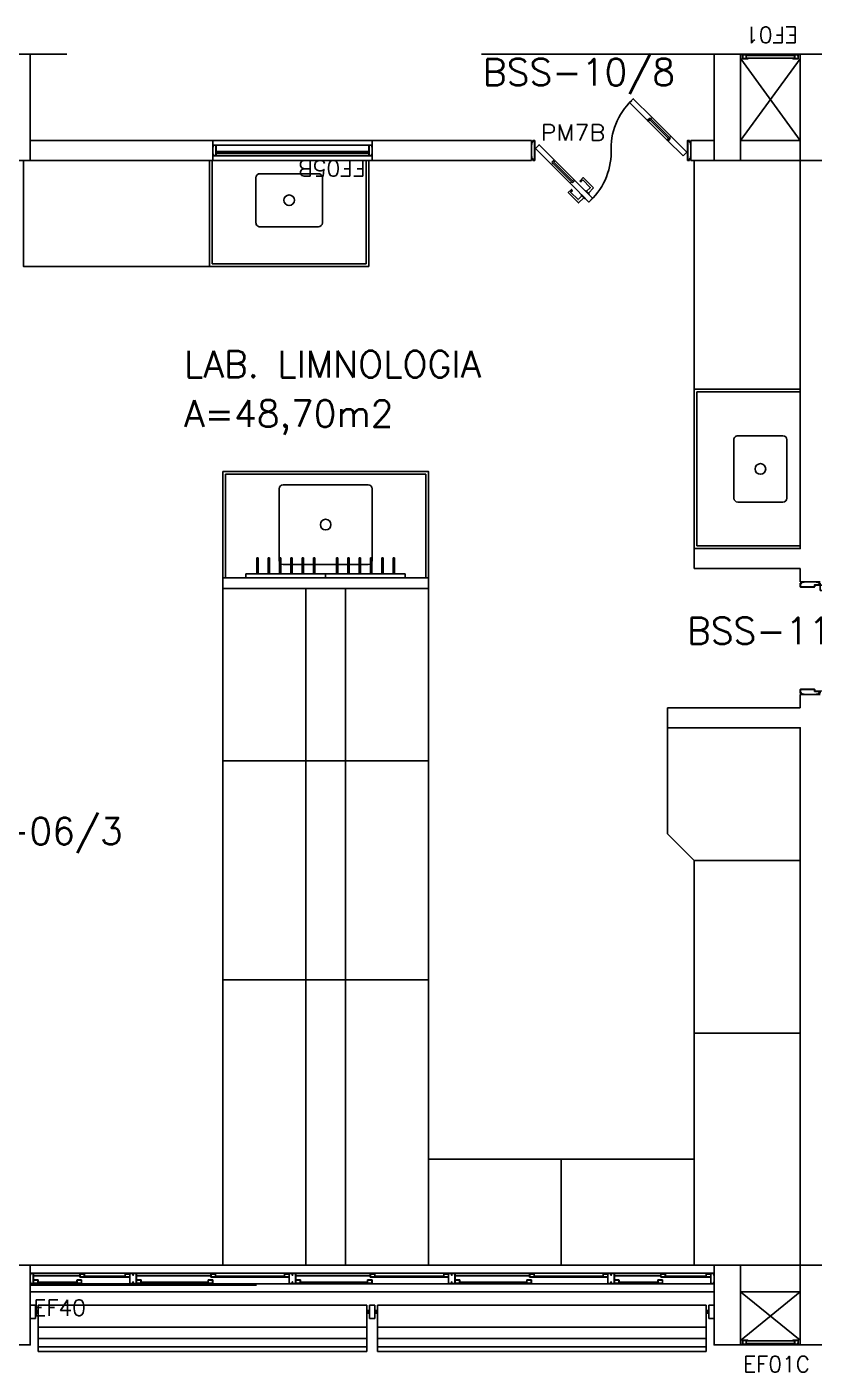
# Model space of a CAD drawing. Header units: millimetres. Extents: x 2046 to 2564, y 885 to 1120.
# Drawn here: x 2296.89 to 2302.81, y 921.45 to 931.58 of the extents above; entities that cross this region are included whole.
import ezdxf

# ---------------------------------------------------------------- set-up
doc = ezdxf.new("R2010")
doc.units = ezdxf.units.MM
doc.header["$LTSCALE"] = 10
doc.linetypes.add('HIDDEN', pattern=[0.375, 0.25, -0.125])
doc.linetypes.add('HIDDEN2', pattern=[0.1875, 0.125, -0.0625])
for name, color, linetype in [('AM-PROJEÇÃO', 1, 'HIDDEN2'), ('AR-ALV', 2, 'Continuous'), ('AR-BANCADAS', 1, 'Continuous'), ('AR-BRISES', 2, 'Continuous'), ('AR-ESQ', 1, 'Continuous'), ('AR-ESTC', 3, 'Continuous'), ('AR-LAY-OUT-BANCADAS', 223, 'Continuous'), ('AR-PEITORIL', 1, 'Continuous'), ('AR-PORTA', 1, 'Continuous'), ('AR-PROJ', 1, 'HIDDEN'), ('AR-SHAFT', 1, 'Continuous'), ('BC- VISTA', 1, 'Continuous'), ('BC-CORTE', 33, 'Continuous'), ('BC-CUBA', 1, 'Continuous'), ('BC-PROJ', 1, 'HIDDEN'), ('BR-LINHAS', 1, 'Continuous'), ('BR-MONTANTE', 242, 'Continuous'), ('BR-PAINEL', 1, 'Continuous'), ('BR-SUPORTE', 1, 'Continuous'), ('coz1', 1, 'Continuous'), ('DT-ESQ-CHAPA DOBRADA-V', 2, 'Continuous'), ('DT-ESQ-MARCO-V', 1, 'Continuous'), ('DT-ESQ-PERFIL CADEIRA-C', 2, 'Continuous'), ('DT-ESQ-PERFIL CADEIRA-V', 1, 'Continuous'), ('DT-ESQ-PERFIL U-C', 2, 'Continuous'), ('DT-ESQ-PERFIL U-V', 1, 'Continuous'), ('DT-ESQ-VENEZIANA-C', 1, 'Continuous'), ('DT-ESQ-VENEZIANA-V', 1, 'Continuous'), ('DT-ESQ-VIDRO-C', 2, 'Continuous'), ('DT-TXTESQ', 2, 'Continuous'), ('DT-TXTMOD', 1, 'Continuous'), ('ENDEREÇO', 2, 'Continuous'), ('maçaneta', 1, 'Continuous'), ('mov', 1, 'Continuous'), ('PM-PERFIL U-C', 2, 'Continuous'), ('PM-TXT', 2, 'Continuous'), ('PM-VIDRO', 2, 'Continuous'), ('pm1', 2, 'Continuous'), ('pm2', 1, 'Continuous'), ('TEXTO', 2, 'Continuous'), ('Área', 2, 'Continuous')]:
    doc.layers.add(name, color=color, linetype=linetype)
doc.styles.add('S10', font='simplex.shx', dxfattribs={"height": 0.1})
doc.styles.add('S12', font='simplex.shx', dxfattribs={"width": 1.1, "height": 0.12})
doc.styles.add('UNB-100', font='simplex.shx', dxfattribs={"height": 0.2})
doc.styles.add('UNB1-100', font='simplex.shx', dxfattribs={"height": 0.2})

# ---------------------------------------------------------------- blocks, each defined once
blk = doc.blocks.new('EF40-P')
at = {"layer": 'DT-ESQ-CHAPA DOBRADA-V', "ltscale": 0.1}
for p, q in [((0.025, -0.077), (0.374, -0.077)), ((0.025, -0.08), (0.374, -0.08)), ((0.8, -0.077), (1.361, -0.077)), ((0.8, -0.08), (1.361, -0.08)), ((2, -0.077), (2.561, -0.077)), ((2, -0.08), (2.561, -0.08)), ((3.2, -0.077), (3.761, -0.077)), ((3.2, -0.08), (3.761, -0.08)), ((4.4, -0.077), (4.749, -0.077)), ((4.4, -0.08), (4.749, -0.08))]:
    blk.add_line(p, q, dxfattribs=at)
at = {"layer": 'DT-ESQ-PERFIL CADEIRA-C', "ltscale": 0.1}
for p, q in [((0.376, -0.088), (0.422, -0.088)), ((0.75, -0.088), (0.702, -0.088)), ((1.363, -0.088), (1.41, -0.088)), ((1.95, -0.088), (1.901, -0.088)), ((2.563, -0.088), (2.61, -0.088)), ((3.15, -0.088), (3.101, -0.088)), ((3.763, -0.088), (3.81, -0.088)), ((4.35, -0.088), (4.301, -0.088)), ((4.751, -0.088), (4.797, -0.088)), ((5.125, -0.088), (5.076, -0.088)), ((0.025, -0.134), (0.073, -0.134)), ((0.385, -0.134), (0.339, -0.134)), ((0.8, -0.134), (0.848, -0.134)), ((1.373, -0.134), (1.326, -0.134)), ((2, -0.134), (2.048, -0.134)), ((2.573, -0.134), (2.526, -0.134)), ((3.2, -0.134), (3.248, -0.134)), ((3.773, -0.134), (3.726, -0.134)), ((4.4, -0.134), (4.448, -0.134)), ((4.76, -0.134), (4.714, -0.134))]:
    blk.add_line(p, q, dxfattribs=at)
for points in [[(0.422, -0.087, -1), (0.422, -0.09), (0.376, -0.09, -0.414214), (0.374, -0.088), (0.374, -0.067, -0.414214), (0.376, -0.065), (0.407, -0.065, -0.414214), (0.409, -0.067), (0.409, -0.087)], [(0.409, -0.088, -0.198913), (0.408, -0.088, -0.198913), (0.407, -0.087), (0.407, -0.067, 0.414214), (0.407, -0.067), (0.376, -0.067, 0.414214), (0.375, -0.067), (0.375, -0.088, 0.414214), (0.376, -0.088)], [(0.702, -0.09), (0.75, -0.09), (0.75, -0.088), (0.715, -0.088, 0.198912), (0.716, -0.088, 0.198913), (0.716, -0.087), (0.716, -0.067, -0.414214), (0.717, -0.067), (0.75, -0.067), (0.75, -0.065), (0.716, -0.065, 0.414214), (0.715, -0.067), (0.715, -0.078), (0.715, -0.08), (0.715, -0.087), (0.702, -0.087, 1)], [(1.41, -0.087, -1), (1.41, -0.09), (1.363, -0.09, -0.414214), (1.361, -0.088), (1.361, -0.067, -0.414214), (1.363, -0.065), (1.395, -0.065, -0.414214), (1.396, -0.067), (1.396, -0.087)], [(1.396, -0.088, -0.198913), (1.395, -0.088, -0.198913), (1.395, -0.087), (1.395, -0.067, 0.414214), (1.394, -0.067), (1.363, -0.067, 0.414214), (1.363, -0.067), (1.363, -0.088, 0.414214), (1.363, -0.088)], [(1.901, -0.09), (1.95, -0.09), (1.95, -0.088), (1.915, -0.088, 0.198912), (1.916, -0.088, 0.198913), (1.916, -0.087), (1.916, -0.067, -0.414214), (1.917, -0.067), (1.95, -0.067), (1.95, -0.065), (1.916, -0.065, 0.414214), (1.915, -0.067), (1.915, -0.078), (1.915, -0.08), (1.915, -0.087), (1.901, -0.087, 1)], [(2.61, -0.087, -1), (2.61, -0.09), (2.563, -0.09, -0.414214), (2.561, -0.088), (2.561, -0.067, -0.414214), (2.563, -0.065), (2.595, -0.065, -0.414214), (2.596, -0.067), (2.596, -0.087)], [(2.596, -0.088, -0.198913), (2.595, -0.088, -0.198913), (2.595, -0.087), (2.595, -0.067, 0.414214), (2.594, -0.067), (2.563, -0.067, 0.414214), (2.563, -0.067), (2.563, -0.088, 0.414214), (2.563, -0.088)], [(3.101, -0.09), (3.15, -0.09), (3.15, -0.088), (3.115, -0.088, 0.198912), (3.116, -0.088, 0.198913), (3.116, -0.087), (3.116, -0.067, -0.414214), (3.117, -0.067), (3.15, -0.067), (3.15, -0.065), (3.116, -0.065, 0.414214), (3.115, -0.067), (3.115, -0.078), (3.115, -0.08), (3.115, -0.087), (3.101, -0.087, 1)], [(3.81, -0.087, -1), (3.81, -0.09), (3.763, -0.09, -0.414214), (3.761, -0.088), (3.761, -0.067, -0.414214), (3.763, -0.065), (3.795, -0.065, -0.414214), (3.796, -0.067), (3.796, -0.087)], [(3.796, -0.088, -0.198913), (3.795, -0.088, -0.198913), (3.795, -0.087), (3.795, -0.067, 0.414214), (3.794, -0.067), (3.763, -0.067, 0.414214), (3.763, -0.067), (3.763, -0.088, 0.414214), (3.763, -0.088)], [(4.301, -0.09), (4.35, -0.09), (4.35, -0.088), (4.315, -0.088, 0.198912), (4.316, -0.088, 0.198913), (4.316, -0.087), (4.316, -0.067, -0.414214), (4.317, -0.067), (4.35, -0.067), (4.35, -0.065), (4.316, -0.065, 0.414214), (4.315, -0.067), (4.315, -0.078), (4.315, -0.08), (4.315, -0.087), (4.301, -0.087, 1)], [(4.797, -0.087, -1), (4.797, -0.09), (4.751, -0.09, -0.414214), (4.749, -0.088), (4.749, -0.067, -0.414214), (4.751, -0.065), (4.782, -0.065, -0.414214), (4.784, -0.067), (4.784, -0.087)], [(4.784, -0.088, -0.198913), (4.783, -0.088, -0.198913), (4.782, -0.087), (4.782, -0.067, 0.414214), (4.782, -0.067), (4.751, -0.067, 0.414214), (4.75, -0.067), (4.75, -0.088, 0.414214), (4.751, -0.088)], [(5.076, -0.09), (5.125, -0.09), (5.125, -0.088), (5.09, -0.088, 0.198912), (5.091, -0.088, 0.198913), (5.091, -0.087), (5.091, -0.067, -0.414214), (5.092, -0.067), (5.125, -0.067), (5.125, -0.065), (5.091, -0.065, 0.414214), (5.09, -0.067), (5.09, -0.078), (5.09, -0.08), (5.09, -0.087), (5.076, -0.087, 1)], [(0.073, -0.135), (0.025, -0.135), (0.025, -0.134), (0.06, -0.134, -0.198912), (0.059, -0.133, -0.198913), (0.058, -0.132), (0.058, -0.112, 0.414214), (0.058, -0.112), (0.025, -0.112), (0.025, -0.11), (0.058, -0.11, -0.414214), (0.06, -0.112), (0.06, -0.124), (0.06, -0.125), (0.06, -0.132), (0.073, -0.132, -1)], [(0.339, -0.132, 1), (0.339, -0.135), (0.385, -0.135, 0.414214), (0.387, -0.133), (0.387, -0.112, 0.414214), (0.385, -0.11), (0.354, -0.11, 0.414214), (0.352, -0.112), (0.352, -0.132)], [(0.352, -0.134, 0.198913), (0.354, -0.133, 0.198913), (0.354, -0.132), (0.354, -0.112, -0.414214), (0.354, -0.112), (0.385, -0.112, -0.414214), (0.386, -0.112), (0.386, -0.133, -0.414214), (0.385, -0.134)], [(0.848, -0.135), (0.8, -0.135), (0.8, -0.134), (0.835, -0.134, -0.198912), (0.834, -0.133, -0.198913), (0.833, -0.132), (0.833, -0.112, 0.414214), (0.833, -0.112), (0.8, -0.112), (0.8, -0.11), (0.833, -0.11, -0.414214), (0.835, -0.112), (0.835, -0.124), (0.835, -0.125), (0.835, -0.132), (0.848, -0.132, -1)], [(1.326, -0.132, 1), (1.326, -0.135), (1.373, -0.135, 0.414214), (1.375, -0.133), (1.375, -0.112, 0.414214), (1.373, -0.11), (1.341, -0.11, 0.414214), (1.34, -0.112), (1.34, -0.132)], [(1.34, -0.134, 0.198913), (1.341, -0.133, 0.198913), (1.341, -0.132), (1.341, -0.112, -0.414214), (1.342, -0.112), (1.373, -0.112, -0.414214), (1.373, -0.112), (1.373, -0.133, -0.414214), (1.373, -0.134)], [(2.048, -0.135), (2, -0.135), (2, -0.134), (2.035, -0.134, -0.198912), (2.034, -0.133, -0.198913), (2.033, -0.132), (2.033, -0.112, 0.414214), (2.033, -0.112), (2, -0.112), (2, -0.11), (2.033, -0.11, -0.414214), (2.035, -0.112), (2.035, -0.124), (2.035, -0.125), (2.035, -0.132), (2.048, -0.132, -1)], [(2.526, -0.132, 1), (2.526, -0.135), (2.573, -0.135, 0.414214), (2.575, -0.133), (2.575, -0.112, 0.414214), (2.573, -0.11), (2.541, -0.11, 0.414214), (2.54, -0.112), (2.54, -0.132)], [(2.54, -0.134, 0.198913), (2.541, -0.133, 0.198913), (2.541, -0.132), (2.541, -0.112, -0.414214), (2.542, -0.112), (2.573, -0.112, -0.414214), (2.573, -0.112), (2.573, -0.133, -0.414214), (2.573, -0.134)], [(3.248, -0.135), (3.2, -0.135), (3.2, -0.134), (3.235, -0.134, -0.198912), (3.234, -0.133, -0.198913), (3.233, -0.132), (3.233, -0.112, 0.414214), (3.233, -0.112), (3.2, -0.112), (3.2, -0.11), (3.233, -0.11, -0.414214), (3.235, -0.112), (3.235, -0.124), (3.235, -0.125), (3.235, -0.132), (3.248, -0.132, -1)], [(3.726, -0.132, 1), (3.726, -0.135), (3.773, -0.135, 0.414214), (3.775, -0.133), (3.775, -0.112, 0.414214), (3.773, -0.11), (3.741, -0.11, 0.414214), (3.74, -0.112), (3.74, -0.132)], [(3.74, -0.134, 0.198913), (3.741, -0.133, 0.198913), (3.741, -0.132), (3.741, -0.112, -0.414214), (3.742, -0.112), (3.773, -0.112, -0.414214), (3.773, -0.112), (3.773, -0.133, -0.414214), (3.773, -0.134)], [(4.448, -0.135), (4.4, -0.135), (4.4, -0.134), (4.435, -0.134, -0.198912), (4.434, -0.133, -0.198913), (4.433, -0.132), (4.433, -0.112, 0.414214), (4.433, -0.112), (4.4, -0.112), (4.4, -0.11), (4.433, -0.11, -0.414214), (4.435, -0.112), (4.435, -0.124), (4.435, -0.125), (4.435, -0.132), (4.448, -0.132, -1)], [(4.714, -0.132, 1), (4.714, -0.135), (4.76, -0.135, 0.414214), (4.762, -0.133), (4.762, -0.112, 0.414214), (4.76, -0.11), (4.729, -0.11, 0.414214), (4.727, -0.112), (4.727, -0.132)], [(4.727, -0.134, 0.198913), (4.729, -0.133, 0.198913), (4.729, -0.132), (4.729, -0.112, -0.414214), (4.729, -0.112), (4.76, -0.112, -0.414214), (4.761, -0.112), (4.761, -0.133, -0.414214), (4.76, -0.134)]]:
    blk.add_lwpolyline(points, format="xyb", close=True, dxfattribs=at)
at = {"layer": 'DT-ESQ-PERFIL CADEIRA-V', "ltscale": 0.1}
for p, q in [((0.407, -0.09), (0.702, -0.09)), ((1.395, -0.09), (1.901, -0.09)), ((2.595, -0.09), (3.101, -0.09)), ((3.795, -0.09), (4.301, -0.09)), ((4.782, -0.09), (5.076, -0.09)), ((0.073, -0.135), (0.339, -0.135)), ((0.848, -0.135), (1.326, -0.135)), ((2.048, -0.135), (2.526, -0.135)), ((3.248, -0.135), (3.726, -0.135)), ((4.448, -0.135), (4.714, -0.135))]:
    blk.add_line(p, q, dxfattribs=at)
at = {"layer": 'DT-ESQ-PERFIL U-C', "ltscale": 0.1}
for points in [[(0, -0.061, -0.414214), (0.001, -0.06), (0.023, -0.06, -0.414214), (0.025, -0.061), (0.025, -0.138, -0.414214), (0.023, -0.14), (0.001, -0.14, -0.414214), (0, -0.138), (0, -0.125), (0.001, -0.125), (0.001, -0.138, 0.414214), (0.002, -0.138), (0.023, -0.138, 0.414214), (0.023, -0.138), (0.023, -0.062, 0.414214), (0.023, -0.061), (0.002, -0.061, 0.414214), (0.001, -0.062), (0.001, -0.075), (0, -0.075)], [(0.775, -0.061, 0.414214), (0.773, -0.06), (0.751, -0.06, 0.414214), (0.75, -0.061), (0.75, -0.138, 0.414214), (0.751, -0.14), (0.773, -0.14, 0.414214), (0.775, -0.138), (0.775, -0.125), (0.773, -0.125), (0.773, -0.138, -0.414214), (0.773, -0.138), (0.752, -0.138, -0.414214), (0.751, -0.138), (0.751, -0.062, -0.414214), (0.752, -0.061), (0.773, -0.061, -0.414214), (0.773, -0.062), (0.773, -0.075), (0.775, -0.075)], [(0.775, -0.061, -0.414214), (0.776, -0.06), (0.798, -0.06, -0.414214), (0.8, -0.061), (0.8, -0.138, -0.414214), (0.798, -0.14), (0.776, -0.14, -0.414214), (0.775, -0.138), (0.775, -0.125), (0.776, -0.125), (0.776, -0.138, 0.414214), (0.777, -0.138), (0.798, -0.138, 0.414214), (0.798, -0.138), (0.798, -0.062, 0.414214), (0.798, -0.061), (0.777, -0.061, 0.414214), (0.776, -0.062), (0.776, -0.075), (0.775, -0.075)], [(1.975, -0.061, 0.414214), (1.973, -0.06), (1.951, -0.06, 0.414214), (1.95, -0.061), (1.95, -0.138, 0.414214), (1.951, -0.14), (1.973, -0.14, 0.414214), (1.975, -0.138), (1.975, -0.125), (1.973, -0.125), (1.973, -0.138, -0.414214), (1.973, -0.138), (1.952, -0.138, -0.414214), (1.951, -0.138), (1.951, -0.062, -0.414214), (1.952, -0.061), (1.973, -0.061, -0.414214), (1.973, -0.062), (1.973, -0.075), (1.975, -0.075)], [(1.975, -0.061, -0.414214), (1.976, -0.06), (1.998, -0.06, -0.414214), (2, -0.061), (2, -0.138, -0.414214), (1.998, -0.14), (1.976, -0.14, -0.414214), (1.975, -0.138), (1.975, -0.125), (1.976, -0.125), (1.976, -0.138, 0.414214), (1.977, -0.138), (1.998, -0.138, 0.414214), (1.998, -0.138), (1.998, -0.062, 0.414214), (1.998, -0.061), (1.977, -0.061, 0.414214), (1.976, -0.062), (1.976, -0.075), (1.975, -0.075)], [(3.175, -0.061, 0.414214), (3.173, -0.06), (3.151, -0.06, 0.414214), (3.15, -0.061), (3.15, -0.138, 0.414214), (3.151, -0.14), (3.173, -0.14, 0.414214), (3.175, -0.138), (3.175, -0.125), (3.173, -0.125), (3.173, -0.138, -0.414214), (3.173, -0.138), (3.152, -0.138, -0.414214), (3.151, -0.138), (3.151, -0.062, -0.414214), (3.152, -0.061), (3.173, -0.061, -0.414214), (3.173, -0.062), (3.173, -0.075), (3.175, -0.075)], [(3.175, -0.061, -0.414214), (3.176, -0.06), (3.198, -0.06, -0.414214), (3.2, -0.061), (3.2, -0.138, -0.414214), (3.198, -0.14), (3.176, -0.14, -0.414214), (3.175, -0.138), (3.175, -0.125), (3.176, -0.125), (3.176, -0.138, 0.414214), (3.177, -0.138), (3.198, -0.138, 0.414214), (3.198, -0.138), (3.198, -0.062, 0.414214), (3.198, -0.061), (3.177, -0.061, 0.414214), (3.176, -0.062), (3.176, -0.075), (3.175, -0.075)], [(4.375, -0.061, 0.414214), (4.373, -0.06), (4.351, -0.06, 0.414214), (4.35, -0.061), (4.35, -0.138, 0.414214), (4.351, -0.14), (4.373, -0.14, 0.414214), (4.375, -0.138), (4.375, -0.125), (4.373, -0.125), (4.373, -0.138, -0.414214), (4.373, -0.138), (4.352, -0.138, -0.414214), (4.351, -0.138), (4.351, -0.062, -0.414214), (4.352, -0.061), (4.373, -0.061, -0.414214), (4.373, -0.062), (4.373, -0.075), (4.375, -0.075)], [(4.375, -0.061, -0.414214), (4.376, -0.06), (4.398, -0.06, -0.414214), (4.4, -0.061), (4.4, -0.138, -0.414214), (4.398, -0.14), (4.376, -0.14, -0.414214), (4.375, -0.138), (4.375, -0.125), (4.376, -0.125), (4.376, -0.138, 0.414214), (4.377, -0.138), (4.398, -0.138, 0.414214), (4.398, -0.138), (4.398, -0.062, 0.414214), (4.398, -0.061), (4.377, -0.061, 0.414214), (4.376, -0.062), (4.376, -0.075), (4.375, -0.075)], [(5.15, -0.061, 0.414214), (5.148, -0.06), (5.126, -0.06, 0.414214), (5.125, -0.061), (5.125, -0.138, 0.414214), (5.126, -0.14), (5.148, -0.14, 0.414214), (5.15, -0.138), (5.15, -0.125), (5.148, -0.125), (5.148, -0.138, -0.414214), (5.148, -0.138), (5.127, -0.138, -0.414214), (5.126, -0.138), (5.126, -0.062, -0.414214), (5.127, -0.061), (5.148, -0.061, -0.414214), (5.148, -0.062), (5.148, -0.075), (5.15, -0.075)]]:
    blk.add_lwpolyline(points, format="xyb", close=True, dxfattribs=at)
at = {"layer": 'DT-ESQ-PERFIL U-V', "ltscale": 0.1}
for p, q in [((0.023, -0.06), (0.751, -0.06)), ((0.798, -0.06), (1.951, -0.06)), ((1.998, -0.06), (3.151, -0.06)), ((3.198, -0.06), (4.351, -0.06)), ((4.398, -0.06), (5.126, -0.06)), ((0.023, -0.14), (0.751, -0.14)), ((0.798, -0.14), (1.951, -0.14)), ((1.998, -0.14), (3.151, -0.14)), ((3.198, -0.14), (4.351, -0.14)), ((4.398, -0.14), (5.126, -0.14))]:
    blk.add_line(p, q, dxfattribs=at)
at = {"layer": 'DT-ESQ-VIDRO-C', "ltscale": 0.1}
for points in [[(0.712, -0.085), (0.712, -0.082), (0.411, -0.082), (0.411, -0.085)], [(1.912, -0.085), (1.912, -0.082), (1.399, -0.082), (1.399, -0.085)], [(3.112, -0.085), (3.112, -0.082), (2.599, -0.082), (2.599, -0.085)], [(4.312, -0.085), (4.312, -0.082), (3.799, -0.082), (3.799, -0.085)], [(5.087, -0.085), (5.087, -0.082), (4.786, -0.082), (4.786, -0.085)], [(0.063, -0.13), (0.063, -0.127), (0.349, -0.127), (0.349, -0.13)], [(0.838, -0.13), (0.838, -0.127), (1.337, -0.127), (1.337, -0.13)], [(2.038, -0.13), (2.038, -0.127), (2.537, -0.127), (2.537, -0.13)], [(3.238, -0.13), (3.238, -0.127), (3.737, -0.127), (3.737, -0.13)], [(4.438, -0.13), (4.438, -0.127), (4.724, -0.127), (4.724, -0.13)]]:
    blk.add_lwpolyline(points, close=True, dxfattribs=at)
at = {"layer": 'DT-TXTESQ', "ltscale": 0.1, "style": 'S12'}
blk.add_text('EF40', height=0.12, dxfattribs=at).set_placement((0.023, -0.38))
at = {"layer": 'DT-TXTMOD', "ltscale": 0.1, "style": 'S10', "flags": 3}
for tag, p in [('M01', (0.025, -0.28)), ('M02', (0.325, -0.28)), ('M03', (0.627, -0.28)), ('M04', (0.929, -0.28)), ('M05', (1.231, -0.28)), ('M06', (1.532, -0.28)), ('M07', (1.834, -0.28)), ('M08', (2.136, -0.28)), ('M09', (2.438, -0.28)), ('M10', (2.739, -0.28)), ('M11', (3.041, -0.28)), ('M12', (3.343, -0.28)), ('M13', (3.645, -0.28)), ('M14', (3.946, -0.28)), ('M15', (4.248, -0.28)), ('M16', (4.55, -0.28)), ('M17', (4.852, -0.28))]:
    blk.add_attdef(tag, p, '', height=0.1, dxfattribs=at)
blk = doc.blocks.new('EF01-P')
at = {"layer": 'DT-ESQ-PERFIL CADEIRA-C', "ltscale": 0.1}
for points in [[(0.01, 0.002), (0.01, 0.003), (0.002, 0.003, 1), (0.002, 0), (0.015, 0, 0.414214), (0.016, 0.002), (0.016, 0.033), (0.043, 0.033)], [(0.043, 0.006), (0.018, 0.006), (0.018, 0.016), (0.016, 0.016), (0.016, 0.006, 0.414214), (0.018, 0.005), (0.043, 0.005), (0.056, 0.005, 1), (0.056, 0.008), (0.043, 0.008), (0.043, 0.02), (0.043, 0.032), (0.056, 0.032, 1), (0.056, 0.035), (0.043, 0.035), (0.016, 0.035, 0.414214), (0.015, 0.033), (0.015, 0.002), (0.002, 0.002)], [(0.041, 0.02), (0.041, 0.032, -0.414214), (0.043, 0.033), (0.056, 0.033)], [(0.041, 0.02), (0.041, 0.008, 0.414214), (0.043, 0.006), (0.056, 0.006)], [(0.407, 0.006), (0.432, 0.006), (0.432, 0.016), (0.433, 0.016), (0.433, 0.006, -0.414214), (0.432, 0.005), (0.407, 0.005), (0.394, 0.005, -1), (0.394, 0.008), (0.407, 0.008), (0.407, 0.02), (0.407, 0.032), (0.394, 0.032, -1), (0.394, 0.035), (0.407, 0.035), (0.433, 0.035, -0.414214), (0.435, 0.033), (0.435, 0.002), (0.448, 0.002)], [(0.408, 0.02), (0.408, 0.032, 0.414214), (0.407, 0.033), (0.394, 0.033)], [(0.408, 0.02), (0.408, 0.008, -0.414214), (0.407, 0.006), (0.394, 0.006)], [(0.44, 0.002), (0.44, 0.003), (0.448, 0.003, -1), (0.448, 0), (0.435, 0, -0.414214), (0.433, 0.002), (0.433, 0.033), (0.407, 0.033)]]:
    blk.add_lwpolyline(points, format="xyb", dxfattribs=at)
at = {"layer": 'DT-ESQ-PERFIL CADEIRA-V', "ltscale": 0.1}
blk.add_line((0.015, 0), (0.435, 0), dxfattribs=at)
at = {"layer": 'DT-ESQ-VENEZIANA-C', "ltscale": 0.1}
for p, q in [((0.043, 0.011), (0.407, 0.011)), ((0.043, 0.009), (0.407, 0.009))]:
    blk.add_line(p, q, dxfattribs=at)
at = {"layer": 'DT-ESQ-VENEZIANA-V', "ltscale": 0.1}
blk.add_line((0.043, 0.031), (0.407, 0.031), dxfattribs=at)
at = {"layer": 'DT-TXTESQ', "ltscale": 0.1, "style": 'S12'}
blk.add_text('EF01', height=0.12, dxfattribs=at).set_placement((0.019, -0.205))
at = {"layer": 'DT-TXTMOD', "ltscale": 0.1, "style": 'S10', "flags": 3}
blk.add_attdef('EF01', (0.021, -0.14), '', height=0.1, dxfattribs=at)
blk = doc.blocks.new('BR-MODULO1')
at = {"layer": 'BR-LINHAS'}
for p, q in [((0.06, -0.265), (2.535, -0.265)), ((2.615, -0.265), (5.09, -0.265)), ((0.06, -0.352), (2.535, -0.352)), ((2.615, -0.352), (5.09, -0.352)), ((0.06, -0.415), (2.535, -0.415)), ((2.615, -0.415), (5.09, -0.415))]:
    blk.add_line(p, q, dxfattribs=at)
at = {"layer": 'BR-MONTANTE'}
for p, q in [((0, -0.1), (0, -0.2)), ((0, -0.1), (0.04, -0.1)), ((0.04, -0.1), (0.04, -0.2)), ((2.555, -0.1), (2.595, -0.1)), ((2.555, -0.1), (2.555, -0.2)), ((2.595, -0.1), (2.595, -0.2)), ((5.11, -0.1), (5.11, -0.2)), ((5.11, -0.1), (5.15, -0.1)), ((5.15, -0.1), (5.15, -0.2)), ((0, -0.2), (0.04, -0.2)), ((2.555, -0.2), (2.595, -0.2)), ((5.11, -0.2), (5.15, -0.2))]:
    blk.add_line(p, q, dxfattribs=at)
at = {"layer": 'BR-PAINEL'}
for p, q in [((0.06, -0.1), (2.535, -0.1)), ((0.06, -0.1), (0.06, -0.45)), ((2.535, -0.1), (2.535, -0.45)), ((2.615, -0.1), (2.615, -0.45)), ((2.615, -0.1), (5.09, -0.1)), ((5.09, -0.1), (5.09, -0.45)), ((0.06, -0.45), (2.535, -0.45)), ((2.615, -0.45), (5.09, -0.45))]:
    blk.add_line(p, q, dxfattribs=at)
at = {"layer": 'BR-SUPORTE'}
for p, q in [((0.04, -0.14), (0.06, -0.14)), ((0.04, -0.16), (0.06, -0.16)), ((0.05, -0.14), (0.05, -0.16)), ((2.535, -0.14), (2.555, -0.14)), ((2.535, -0.16), (2.555, -0.16)), ((2.545, -0.14), (2.545, -0.16)), ((2.615, -0.14), (2.595, -0.14)), ((2.615, -0.16), (2.595, -0.16)), ((2.605, -0.14), (2.605, -0.16)), ((5.09, -0.14), (5.11, -0.14)), ((5.09, -0.16), (5.11, -0.16)), ((5.1, -0.14), (5.1, -0.16))]:
    blk.add_line(p, q, dxfattribs=at)
blk = doc.blocks.new('EF05B-P')
at = {"layer": 'DT-ESQ-CHAPA DOBRADA-V', "ltscale": 0.1}
blk.add_line((1.16, -0.067), (0.04, -0.067), dxfattribs=at)
at = {"layer": 'DT-ESQ-MARCO-V', "ltscale": 0.1}
for p, q in [((0.0235, -0.035), (1.1765, -0.035)), ((0.0235, -0.115), (1.1765, -0.115))]:
    blk.add_line(p, q, dxfattribs=at)
at = {"layer": 'DT-ESQ-PERFIL U-C', "ltscale": 0.1}
for points in [[(0.025, -0.0655), (0.025, -0.0655, 0.4142136), (0.0235, -0.067), (0.0235, -0.1135), (0.0015, -0.1135), (0.0015, -0.1), (0, -0.1), (0, -0.1135, 0.4142136), (0.0015, -0.115), (0.0235, -0.115, 0.4142136), (0.025, -0.1135), (0.025, -0.067), (0.04, -0.067, 1), (0.04, -0.064), (0.025, -0.064), (0.025, -0.0365, 0.4142136), (0.0235, -0.035), (0.0015, -0.035, 0.4142136), (0, -0.0365), (0, -0.05), (0.0015, -0.05), (0.0015, -0.0365), (0.0235, -0.0365), (0.0235, -0.064, 0.4142136), (0.025, -0.0655), (0.04, -0.0655)], [(1.175, -0.0655), (1.175, -0.0655, -0.4142136), (1.1765, -0.067), (1.1765, -0.1135), (1.1985, -0.1135), (1.1985, -0.1), (1.2, -0.1), (1.2, -0.1135, -0.4142136), (1.1985, -0.115), (1.1765, -0.115, -0.4142136), (1.175, -0.1135), (1.175, -0.067), (1.16, -0.067, -1), (1.16, -0.064), (1.175, -0.064), (1.175, -0.0365, -0.4142136), (1.1765, -0.035), (1.1985, -0.035, -0.4142136), (1.2, -0.0365), (1.2, -0.05), (1.1985, -0.05), (1.1985, -0.0365), (1.1765, -0.0365), (1.1765, -0.064, -0.4142136), (1.175, -0.0655), (1.16, -0.0655)]]:
    blk.add_lwpolyline(points, format="xyb", dxfattribs=at)
at = {"layer": 'DT-ESQ-VIDRO-C', "ltscale": 0.1}
blk.add_lwpolyline([(0.027, -0.062), (0.027, -0.052), (1.173, -0.052), (1.173, -0.062)], close=True, dxfattribs=at)
at = {"layer": 'DT-TXTESQ', "ltscale": 0.1, "style": 'S12'}
blk.add_text('EF05B', height=0.12, dxfattribs=at).set_placement((0.05, 0))
at = {"layer": 'DT-TXTMOD', "ltscale": 0.1, "style": 'S10', "flags": 3}
blk.add_attdef('EF05B', (0.05, 0), '', height=0.1, dxfattribs=at)
blk = doc.blocks.new('PM3')
at = {"layer": 'maçaneta'}
for points in [[(0.02, 0.825), (-0.035, 0.825), (-0.035, 0.715), (0, 0.715), (0, 0.725), (-0.02, 0.725), (-0.02, 0.804, -0.414214), (-0.019, 0.805), (0.02, 0.805)], [(0.125, 0.825), (0.07, 0.825), (0.07, 0.805), (0.108, 0.805, -0.414214), (0.11, 0.804), (0.11, 0.725), (0.09, 0.725), (0.09, 0.715), (0.125, 0.715)]]:
    blk.add_lwpolyline(points, format="xyb", close=True, dxfattribs=at)
for points in [[(0.02, 0.715), (0.02, 0.755), (0.025, 0.755), (0.025, 0.715)], [(0.07, 0.715), (0.07, 0.755), (0.065, 0.755), (0.065, 0.715)]]:
    blk.add_lwpolyline(points, close=True, dxfattribs=at)
at = {"layer": 'mov'}
blk.add_arc((0.025, 0.075), 0.8, 0, 90, dxfattribs=at)
at = {"layer": 'PM-PERFIL U-C'}
for p, q in [((0, 0.045), (0, 0.063)), ((0.002, 0.045), (0, 0.045)), ((0.001, 0.065), (0.01, 0.065)), ((0.002, 0.063), (0.002, 0.045)), ((0.01, 0.063), (0.002, 0.063)), ((0.01, 0.065), (0.01, 0.073)), ((0.012, 0.075), (0.023, 0.075)), ((0.012, 0.073), (0.012, 0.064)), ((0.023, 0.073), (0.012, 0.073)), ((0.023, 0.033), (0.023, 0.073)), ((0.038, 0.032), (0.024, 0.032)), ((0.025, 0.073), (0.025, 0.034)), ((0.038, 0.034), (0.025, 0.034)), ((0.038, 0.032), (0.038, -0.073)), ((0.04, 0.032), (0.04, -0.074)), ((0.81, 0.032), (0.81, -0.074)), ((0.812, 0.034), (0.825, 0.034)), ((0.812, 0.032), (0.826, 0.032)), ((0.812, 0.032), (0.812, -0.073)), ((0.825, 0.073), (0.825, 0.034)), ((0.839, 0.075), (0.827, 0.075)), ((0.827, 0.073), (0.838, 0.073)), ((0.827, 0.033), (0.827, 0.073)), ((0.838, 0.073), (0.838, 0.064)), ((0.84, 0.065), (0.84, 0.073)), ((0.849, 0.065), (0.84, 0.065)), ((0.84, 0.063), (0.848, 0.063)), ((0.848, 0.063), (0.848, 0.045)), ((0.848, 0.045), (0.85, 0.045)), ((0.85, 0.045), (0.85, 0.063)), ((0, -0.045), (0.002, -0.045)), ((0, -0.064), (0, -0.045)), ((0.01, -0.065), (0.001, -0.065)), ((0.002, -0.045), (0.002, -0.063)), ((0.002, -0.063), (0.01, -0.063)), ((0.01, -0.074), (0.01, -0.065)), ((0.012, -0.065), (0.012, -0.073)), ((0.012, -0.073), (0.038, -0.073)), ((0.038, -0.075), (0.012, -0.075)), ((0.838, -0.073), (0.812, -0.073)), ((0.812, -0.075), (0.839, -0.075)), ((0.838, -0.065), (0.838, -0.073)), ((0.848, -0.063), (0.84, -0.063)), ((0.84, -0.074), (0.84, -0.065)), ((0.84, -0.065), (0.849, -0.065)), ((0.85, -0.045), (0.848, -0.045)), ((0.848, -0.045), (0.848, -0.063)), ((0.85, -0.064), (0.85, -0.045))]:
    blk.add_line(p, q, dxfattribs=at)
for centre, start, end in [((0.001, 0.063), 90, 180), ((0.012, 0.073), 90, 180), ((0.01, 0.064), 270, 0), ((0.023, 0.073), 360, 90), ((0.024, 0.033), 180, 270), ((0.038, 0.032), 0, 90), ((0.812, 0.032), 90, 180), ((0.827, 0.073), 90, 180), ((0.826, 0.033), 270, 0), ((0.84, 0.064), 180, 270), ((0.839, 0.073), 0, 90), ((0.849, 0.063), 0, 90), ((0.001, -0.064), 180, 270), ((0.01, -0.065), 0, 90), ((0.012, -0.074), 180, 270), ((0.038, -0.074), 269.9386, 0), ((0.812, -0.074), 180, 270.0614), ((0.84, -0.065), 90, 180), ((0.839, -0.074), 270, 0), ((0.849, -0.064), 270, 0)]:
    blk.add_arc(centre, 0.0015, start, end, dxfattribs=at)
at = {"layer": 'pm1'}
blk.add_lwpolyline([(0.065, 0.875), (0.065, 0.075), (0.025, 0.075), (0.025, 0.875)], close=True, dxfattribs=at)
at = {"layer": 'PM-TXT', "style": 'S12', "width": 1.1}
blk.add_attdef('PM', (0.214, 0.075), '', height=0.12, rotation=90, dxfattribs=at)
blk = doc.blocks.new('PM7B')
at = {"layer": 'maçaneta'}
for points in [[(0.732, -0.208), (0.771, -0.247), (0.785, -0.233), (0.758, -0.206, -0.414214), (0.758, -0.204), (0.813, -0.148), (0.827, -0.162), (0.834, -0.155), (0.81, -0.13)], [(0.806, -0.282), (0.845, -0.321), (0.923, -0.243), (0.898, -0.219), (0.891, -0.226), (0.905, -0.24), (0.849, -0.295, -0.414214), (0.847, -0.295), (0.82, -0.268)], [(0.845, -0.321), (0.806, -0.282), (0.82, -0.268), (0.847, -0.295, 0.414214), (0.849, -0.295), (0.905, -0.24), (0.891, -0.226), (0.898, -0.219), (0.923, -0.243)]]:
    blk.add_lwpolyline(points, format="xyb", close=True, dxfattribs=at)
for points in [[(0.792, -0.226), (0.764, -0.254), (0.767, -0.258), (0.795, -0.229)], [(0.792, -0.226), (0.764, -0.254), (0.767, -0.258), (0.795, -0.229)], [(0.827, -0.261), (0.799, -0.289), (0.795, -0.286), (0.824, -0.258)], [(0.827, -0.261), (0.799, -0.289), (0.795, -0.286), (0.824, -0.258)]]:
    blk.add_lwpolyline(points, close=True, dxfattribs=at)
at = {"layer": 'mov'}
for centre, start, end in [((0.099, 0.089), 356.8029, 46.3992), ((1.101, 0.061), 176.8029, 226.3992)]:
    blk.add_arc(centre, 0.501, start, end, dxfattribs=at)
at = {"layer": 'PM-PERFIL U-C'}
for p, q in [((0, 0.12), (0, 0.139)), ((0.002, 0.12), (0, 0.12)), ((0.001, 0.14), (0.01, 0.14)), ((0.01, 0.138), (0.002, 0.138)), ((0.002, 0.138), (0.002, 0.12)), ((0.01, 0.14), (0.01, 0.149)), ((0.011, 0.15), (0.023, 0.15)), ((0.023, 0.148), (0.012, 0.148)), ((0.012, 0.148), (0.012, 0.14)), ((0.023, 0.148), (0.023, 0.002)), ((0.025, 0.149), (0.025, 0.001)), ((1.175, 0.149), (1.175, 0.001)), ((1.188, 0.15), (1.176, 0.15)), ((1.177, 0.148), (1.188, 0.148)), ((1.177, 0.148), (1.177, 0.002)), ((1.188, 0.148), (1.188, 0.14)), ((1.189, 0.138), (1.198, 0.138)), ((1.19, 0.14), (1.19, 0.149)), ((1.198, 0.14), (1.19, 0.14)), ((1.198, 0.138), (1.198, 0.12)), ((1.198, 0.12), (1.2, 0.12)), ((1.2, 0.12), (1.2, 0.139)), ((0, 0.011), (0, 0.03)), ((0, 0.03), (0.002, 0.03)), ((0.01, 0.01), (0.001, 0.01)), ((0.002, 0.03), (0.002, 0.012)), ((0.002, 0.012), (0.01, 0.012)), ((0.01, 0.001), (0.01, 0.01)), ((0.023, 0), (0.011, 0)), ((0.012, 0.01), (0.012, 0.002)), ((0.012, 0.002), (0.023, 0.002)), ((1.188, 0.002), (1.177, 0.002)), ((1.176, 0), (1.188, 0)), ((1.188, 0.01), (1.188, 0.002)), ((1.198, 0.012), (1.189, 0.012)), ((1.19, 0.01), (1.198, 0.01)), ((1.19, 0.001), (1.19, 0.01)), ((1.198, 0.03), (1.198, 0.012)), ((1.2, 0.03), (1.198, 0.03)), ((1.2, 0.011), (1.2, 0.03))]:
    blk.add_line(p, q, dxfattribs=at)
for centre, start, end in [((0.001, 0.139), 90, 180), ((0.011, 0.149), 90, 180), ((0.01, 0.14), 270, 0), ((0.023, 0.149), 0, 90), ((1.176, 0.149), 90, 180), ((1.188, 0.149), 0, 90), ((1.189, 0.14), 180, 270), ((1.198, 0.139), 0, 90), ((0.001, 0.011), 180, 270), ((0.01, 0.01), 0, 90), ((0.011, 0.001), 180, 270), ((0.023, 0.001), 269.9386, 0), ((1.176, 0.001), 180, 270.0614), ((1.189, 0.01), 90, 180), ((1.188, 0.001), 270, 0), ((1.198, 0.011), 270, 0)]:
    blk.add_arc(centre, 0.0015, start, end, dxfattribs=at)
at = {"layer": 'PM-VIDRO'}
for p, q in [((0.161, 0.171), (0.302, 0.312)), ((0.309, 0.305), (0.168, 0.164)), ((0.891, -0.155), (1.032, -0.014)), ((1.039, -0.021), (0.898, -0.162))]:
    blk.add_line(p, q, dxfattribs=at)
at = {"layer": 'pm1'}
for p, q in [((0.302, 0.312), (0.291, 0.323)), ((0.302, 0.312), (0.309, 0.319)), ((0.327, 0.302), (0.309, 0.319)), ((0.316, 0.312), (0.309, 0.305)), ((0.32, 0.294), (0.309, 0.305)), ((0.327, 0.302), (0.32, 0.294)), ((0.03, 0.061), (0.15, 0.181)), ((0.178, 0.153), (0.058, 0.033)), ((0.15, 0.181), (0.161, 0.171)), ((0.154, 0.164), (0.161, 0.171)), ((0.171, 0.146), (0.154, 0.164)), ((0.168, 0.164), (0.161, 0.157)), ((0.168, 0.164), (0.178, 0.153)), ((0.178, 0.153), (0.171, 0.146)), ((0.058, 0.033), (0.03, 0.061)), ((1.022, -0.003), (1.029, 0.004)), ((1.029, 0.004), (1.046, -0.014)), ((1.032, -0.014), (1.039, -0.007)), ((1.046, -0.014), (1.039, -0.021)), ((0.873, -0.152), (0.88, -0.144)), ((0.873, -0.152), (0.891, -0.169)), ((0.88, -0.144), (0.891, -0.155)), ((0.884, -0.162), (0.891, -0.155)), ((0.898, -0.162), (0.891, -0.169)), ((0.898, -0.162), (0.909, -0.173))]:
    blk.add_line(p, q, dxfattribs=at)
for points in [[(0.291, 0.323), (0.433, 0.464), (0.461, 0.436), (0.32, 0.294)], [(1.032, -0.014), (1.022, -0.003), (1.142, 0.117), (1.17, 0.089), (1.05, -0.031), (1.039, -0.021)], [(0.909, -0.173), (0.767, -0.314), (0.739, -0.286), (0.873, -0.152)]]:
    blk.add_lwpolyline(points, dxfattribs=at)
at = {"layer": 'pm2'}
for p, q in [((0.15, 0.181), (0.291, 0.323)), ((0.32, 0.294), (0.178, 0.153)), ((0.88, -0.144), (1.022, -0.003)), ((1.05, -0.031), (0.909, -0.173))]:
    blk.add_line(p, q, dxfattribs=at)
at = {"layer": 'PM-TXT', "style": 'S12', "width": 1.1}
blk.add_attdef('PM', (0.149, -0.008), '', height=0.12, dxfattribs=at)
blk = doc.blocks.new('EF01C-P')
at = {"layer": 'DT-ESQ-PERFIL CADEIRA-C', "ltscale": 0.1}
for points in [[(0.01, 0.002), (0.01, 0.003), (0.002, 0.003, 1), (0.002, 0), (0.015, 0, 0.414214), (0.016, 0.002), (0.016, 0.033), (0.043, 0.033)], [(0.043, 0.006), (0.018, 0.006), (0.018, 0.016), (0.016, 0.016), (0.016, 0.006, 0.414214), (0.018, 0.005), (0.043, 0.005), (0.056, 0.005, 1), (0.056, 0.008), (0.043, 0.008), (0.043, 0.02), (0.043, 0.032), (0.056, 0.032, 1), (0.056, 0.035), (0.043, 0.035), (0.016, 0.035, 0.414214), (0.015, 0.033), (0.015, 0.002), (0.002, 0.002)], [(0.041, 0.02), (0.041, 0.032, -0.414214), (0.043, 0.033), (0.056, 0.033)], [(0.041, 0.02), (0.041, 0.008, 0.414214), (0.043, 0.006), (0.056, 0.006)], [(0.407, 0.006), (0.432, 0.006), (0.432, 0.016), (0.433, 0.016), (0.433, 0.006, -0.414214), (0.432, 0.005), (0.407, 0.005), (0.394, 0.005, -1), (0.394, 0.008), (0.407, 0.008), (0.407, 0.02), (0.407, 0.032), (0.394, 0.032, -1), (0.394, 0.035), (0.407, 0.035), (0.433, 0.035, -0.414214), (0.435, 0.033), (0.435, 0.002), (0.448, 0.002)], [(0.409, 0.02), (0.409, 0.032, 0.414214), (0.407, 0.033), (0.394, 0.033)], [(0.409, 0.02), (0.409, 0.008, -0.414214), (0.407, 0.006), (0.394, 0.006)], [(0.44, 0.002), (0.44, 0.003), (0.448, 0.003, -1), (0.448, 0), (0.435, 0, -0.414214), (0.433, 0.002), (0.433, 0.033), (0.407, 0.033)]]:
    blk.add_lwpolyline(points, format="xyb", dxfattribs=at)
at = {"layer": 'DT-ESQ-PERFIL CADEIRA-V', "ltscale": 0.1}
blk.add_line((0.015, 0), (0.435, 0), dxfattribs=at)
at = {"layer": 'DT-ESQ-VENEZIANA-C', "ltscale": 0.1}
for p, q in [((0.043, 0.011), (0.407, 0.011)), ((0.043, 0.009), (0.407, 0.009))]:
    blk.add_line(p, q, dxfattribs=at)
at = {"layer": 'DT-ESQ-VENEZIANA-V', "ltscale": 0.1}
blk.add_line((0.043, 0.031), (0.407, 0.031), dxfattribs=at)
at = {"layer": 'DT-TXTESQ', "ltscale": 0.1, "style": 'S12'}
blk.add_text('EF01C', height=0.12, dxfattribs=at).set_placement((0.019, -0.205))
at = {"layer": 'DT-TXTMOD', "ltscale": 0.1, "style": 'S10', "flags": 3}
blk.add_attdef('EF01C', (0.021, -0.14), '', height=0.1, dxfattribs=at)
blk = doc.blocks.new('BCP24')
at = {"layer": 'BC- VISTA'}
blk.add_lwpolyline([(1.55, 0), (1.55, -1.65), (0, -1.65), (0, 0)], close=True, dxfattribs=at)
at = {"layer": 'BC-PROJ'}
for p, q in [((0.625, -1.65), (0.625, 0)), ((0.925, -1.65), (0.925, 0))]:
    blk.add_line(p, q, dxfattribs=at)
blk = doc.blocks.new('BCP23')
at = {"layer": 'BC- VISTA'}
blk.add_lwpolyline([(1.55, 0), (1.55, -1.3), (0, -1.3), (0, 0)], close=True, dxfattribs=at)
at = {"layer": 'BC-PROJ'}
for p, q in [((0.625, -1.3), (0.625, 0)), ((0.925, -1.3), (0.925, 0))]:
    blk.add_line(p, q, dxfattribs=at)
blk = doc.blocks.new('CUBApnt-01P')
at = {"layer": 'coz1'}
for p, q in [((-0.32, -0.1005), (0.32, -0.1005)), ((-0.35, -0.1305), (-0.35, -0.6705)), ((0.35, -0.1305), (0.35, -0.6705)), ((-0.32, -0.7005), (0.32, -0.7005))]:
    blk.add_line(p, q, dxfattribs=at)
blk.add_circle((0, -0.4005), 0.04, dxfattribs=at)
for centre, start, end in [((-0.32, -0.1305), 90, 180), ((0.32, -0.1305), 0, 90), ((-0.32, -0.6705), 180, 270), ((0.32, -0.6705), 270, 0)]:
    blk.add_arc(centre, 0.03, start, end, dxfattribs=at)
blk = doc.blocks.new('BCP22')
at = {"layer": 'AM-PROJEÇÃO', "color": 1}
for p, q in [((0.266, 0.23), (0.256, 0.23)), ((0.256, 0.23), (0.256, 0.11)), ((0.266, 0.23), (0.266, 0.11)), ((0.351, 0.23), (0.341, 0.23)), ((0.341, 0.23), (0.341, 0.11)), ((0.351, 0.23), (0.351, 0.11)), ((0.437, 0.23), (0.427, 0.23)), ((0.427, 0.23), (0.427, 0.11)), ((0.437, 0.23), (0.437, 0.11)), ((0.523, 0.23), (0.513, 0.23)), ((0.513, 0.23), (0.513, 0.11)), ((0.523, 0.23), (0.523, 0.11)), ((0.609, 0.23), (0.599, 0.23)), ((0.599, 0.23), (0.599, 0.11)), ((0.609, 0.23), (0.609, 0.11)), ((0.694, 0.23), (0.684, 0.23)), ((0.684, 0.23), (0.684, 0.11)), ((0.694, 0.23), (0.694, 0.11)), ((0.866, 0.23), (0.856, 0.23)), ((0.856, 0.23), (0.856, 0.11)), ((0.866, 0.23), (0.866, 0.11)), ((0.951, 0.23), (0.941, 0.23)), ((0.941, 0.23), (0.941, 0.11)), ((0.951, 0.23), (0.951, 0.11)), ((1.037, 0.23), (1.027, 0.23)), ((1.027, 0.23), (1.027, 0.11)), ((1.037, 0.23), (1.037, 0.11)), ((1.123, 0.23), (1.113, 0.23)), ((1.113, 0.23), (1.113, 0.11)), ((1.123, 0.23), (1.123, 0.11)), ((1.209, 0.23), (1.199, 0.23)), ((1.199, 0.23), (1.199, 0.11)), ((1.209, 0.23), (1.209, 0.11)), ((1.294, 0.23), (1.284, 0.23)), ((1.284, 0.23), (1.284, 0.11)), ((1.294, 0.23), (1.294, 0.11))]:
    blk.add_line(p, q, dxfattribs=at)
for points in [[(0.175, 0.11), (0.775, 0.11), (0.775, 0.08), (0.175, 0.08)], [(0.775, 0.11), (1.375, 0.11), (1.375, 0.08), (0.775, 0.08)]]:
    blk.add_lwpolyline(points, close=True, dxfattribs=at)
at = {"layer": 'BC- VISTA'}
for p, q in [((0.02, 0.86), (1.53, 0.86)), ((0.02, 0.08), (0.02, 0.86)), ((1.53, 0.86), (1.53, 0.08))]:
    blk.add_line(p, q, dxfattribs=at)
blk.add_lwpolyline([(0, 0.88), (1.55, 0.88), (1.55, 0.08), (0, 0.08)], close=True, dxfattribs=at)
at = {"layer": 'BC-CORTE', "color": 1}
blk.add_lwpolyline([(1.55, 0), (1.55, 0.08), (0, 0.08), (0, 0)], close=True, dxfattribs=at)
at = {"layer": 'AR-LAY-OUT-BANCADAS', "xscale": -1, "rotation": 180.0000000000041}
blk.add_blockref('CUBApnt-01P', (0.775, 0.08), dxfattribs=at)
blk = doc.blocks.new('BCP25')
at = {"layer": 'BC- VISTA'}
blk.add_lwpolyline([(1.55, 0), (1.55, -2.15), (0, -2.15), (0, 0)], close=True, dxfattribs=at)
at = {"layer": 'BC-PROJ'}
for p, q in [((0.625, -2.15), (0.625, 0)), ((0.925, -2.15), (0.925, 0))]:
    blk.add_line(p, q, dxfattribs=at)
blk = doc.blocks.new('CUBAbnc-01P')
at = {"layer": 'coz1'}
for p, q in [((-0.22, -0.1005), (0.22, -0.1005)), ((-0.25, -0.4705), (-0.25, -0.1305)), ((0.25, -0.4705), (0.25, -0.1305)), ((-0.22, -0.5005), (0.22, -0.5005))]:
    blk.add_line(p, q, dxfattribs=at)
blk.add_circle((0, -0.3005), 0.04, dxfattribs=at)
for centre, start, end in [((-0.22, -0.1305), 90, 180), ((0.22, -0.1305), 0, 90), ((-0.22, -0.4705), 180, 270), ((0.22, -0.4705), 270, 0)]:
    blk.add_arc(centre, 0.03, start, end, dxfattribs=at)
blk = doc.blocks.new('BCP01')
at = {"layer": 'BC- VISTA'}
for p, q in [((0, -0.02), (0.78, -0.02)), ((0.78, -0.02), (0.78, -1.18)), ((0.78, -1.18), (0, -1.18))]:
    blk.add_line(p, q, dxfattribs=at)
blk.add_lwpolyline([(0.8, 0), (0.8, -1.2), (0, -1.2), (0, 0)], close=True, dxfattribs=at)
at = {"layer": 'BC-CUBA', "rotation": 90}
blk.add_blockref('CUBAbnc-01P', (0, -0.6), dxfattribs=at)
blk = doc.blocks.new('BCP15')
at = {"layer": 'BC- VISTA'}
blk.add_lwpolyline([(0.8, 0), (0.8, -1.725), (0, -1.725), (0, 0)], close=True, dxfattribs=at)
blk = doc.blocks.new('BCP13')
at = {"layer": 'BC- VISTA'}
blk.add_lwpolyline([(0.8, 0), (0.8, -1.4), (0, -1.4), (0, 0)], close=True, dxfattribs=at)
blk = doc.blocks.new('BCP07')
at = {"layer": 'BC- VISTA'}
blk.add_lwpolyline([(0.8, 0), (0.8, -1), (0, -1), (0, 0)], close=True, dxfattribs=at)
blk = doc.blocks.new('BCP16')
at = {"layer": 'BC- VISTA'}
blk.add_lwpolyline([(0.8, 0), (0.8, -1.75), (0, -1.75), (0, 0)], close=True, dxfattribs=at)
blk = doc.blocks.new('BCP12')
at = {"layer": 'BC- VISTA'}
blk.add_lwpolyline([(0.8, 0), (0.8, -1.3), (0, -1.3), (0, 0)], close=True, dxfattribs=at)
blk = doc.blocks.new('BCP26')
at = {"layer": 'BC- VISTA'}
blk.add_lwpolyline([(0, -0.8), (0, 0), (1, 0), (1, -1), (0.2, -1)], close=True, dxfattribs=at)

msp = doc.modelspace()

# ---------------------------------------------------------------- linework, layer by layer
at = {"layer": 'AR-ALV'}
for p, q in [((2298.286, 930.727), (2296.911, 930.727)), ((2298.286, 930.727), (2298.286, 930.577)), ((2300.686, 930.727), (2299.486, 930.727)), ((2299.486, 930.727), (2299.486, 930.577)), ((2300.686, 930.577), (2300.686, 930.727)), ((2302.061, 930.727), (2301.886, 930.727)), ((2301.886, 930.727), (2301.886, 930.577)), ((2302.711, 930.727), (2302.261, 930.727)), ((2298.286, 930.577), (2296.861, 930.577)), ((2300.686, 930.577), (2299.486, 930.577)), ((2302.061, 930.577), (2301.886, 930.577)), ((2302.711, 930.577), (2302.261, 930.577)), ((2302.711, 930.577), (2302.711, 927.652)), ((2301.911, 927.652), (2301.911, 927.502)), ((2301.911, 927.652), (2302.711, 927.652)), ((2301.911, 927.502), (2302.711, 927.502)), ((2302.711, 927.502), (2302.711, 927.402)), ((2302.711, 927.402), (2302.861, 927.402)), ((2302.711, 926.552), (2302.861, 926.552)), ((2302.711, 926.552), (2302.711, 926.452)), ((2301.711, 926.302), (2301.711, 926.452)), ((2302.711, 926.452), (2301.711, 926.452)), ((2302.711, 926.302), (2301.711, 926.302)), ((2302.711, 926.302), (2302.711, 922.252)), ((2302.711, 922.252), (2302.261, 922.252)), ((2296.911, 921.652), (2296.911, 922.102)), ((2296.911, 921.652), (2296.911, 922.102)), ((2296.911, 922.102), (2298.616, 922.102)), ((2296.911, 921.652), (2296.911, 922.102)), ((2296.911, 922.102), (2298.616, 922.102)), ((2302.711, 922.052), (2302.261, 922.052)), ((2296.061, 921.652), (2296.911, 921.652)), ((2296.061, 921.652), (2296.911, 921.652)), ((2296.061, 921.652), (2296.911, 921.652))]:
    msp.add_line(p, q, dxfattribs=at)
at = {"layer": 'AR-ESTC'}
for points in [[(2296.911, 930.577), (2296.711, 930.577), (2296.711, 931.377), (2296.911, 931.377)], [(2302.261, 930.577), (2302.061, 930.577), (2302.061, 931.377), (2302.261, 931.377)], [(2302.911, 930.577), (2302.711, 930.577), (2302.711, 931.377), (2302.911, 931.377)], [(2296.911, 922.252), (2296.711, 922.252), (2296.711, 921.652), (2296.911, 921.652)], [(2302.261, 922.252), (2302.061, 922.252), (2302.061, 921.652), (2302.261, 921.652)], [(2302.911, 922.252), (2302.711, 922.252), (2302.711, 921.652), (2302.911, 921.652)]]:
    msp.add_lwpolyline(points, close=True, dxfattribs=at)
at = {"layer": 'AR-PEITORIL'}
for p, q in [((2298.286, 930.727), (2299.486, 930.727)), ((2299.486, 930.577), (2298.286, 930.577)), ((2296.911, 922.252), (2302.061, 922.252)), ((2296.911, 922.052), (2302.061, 922.052))]:
    msp.add_line(p, q, dxfattribs=at)
at = {"layer": 'AR-PROJ', "ltscale": 2.5}
msp.add_line((2344.061, 931.377), (2290.911, 931.377), dxfattribs=at)
at = {"layer": 'AR-SHAFT'}
for p, q in [((2302.709, 931.342), (2302.261, 930.727)), ((2302.262, 931.342), (2302.711, 930.727)), ((2302.711, 922.052), (2302.261, 921.686)), ((2302.261, 922.052), (2302.709, 921.687))]:
    msp.add_line(p, q, dxfattribs=at)

# ---------------------------------------------------------------- block references
at = {"layer": 'AR-BANCADAS'}
for name, p, rotation in [('BCP13', (2298.261, 930.577), 270.0000002764707), ('BCP01', (2299.461, 930.577), 270), ('BCP01', (2302.711, 927.652), 180), ('BCP07', (2299.911, 922.252), 90), ('BCP07', (2300.911, 922.252), 90)]:
    msp.add_blockref(name, p, dxfattribs=dict(at, rotation=rotation))
for name, p in [('BCP15', (2301.911, 930.577)), ('BCP22', (2298.361, 927.352)), ('BCP23', (2298.361, 927.352)), ('BCP26', (2301.711, 926.302)), ('BCP24', (2298.361, 926.052)), ('BCP12', (2301.911, 925.302)), ('BCP25', (2298.361, 924.402)), ('BCP16', (2301.911, 924.002))]:
    msp.add_blockref(name, p, dxfattribs=at)
at = {"layer": 'AR-BRISES'}
msp.add_blockref('BR-MODULO1', (2296.911, 922.052), dxfattribs=at)
at = {"layer": 'AR-ESQ', "rotation": 180}
for name, p in [('EF01-P', (2302.711, 931.377)), ('EF05B-P', (2299.486, 930.577))]:
    msp.add_blockref(name, p, dxfattribs=at)
at = {"layer": 'AR-ESQ'}
for name, p in [('EF40-P', (2296.911, 922.252)), ('EF01C-P', (2302.261, 921.652))]:
    msp.add_blockref(name, p, dxfattribs=at)
at = {"layer": 'AR-PORTA'}
ref = msp.add_blockref('PM7B', (2301.886, 930.577), dxfattribs=dict(at, xscale=-1))
ref.add_attrib('PM', 'PM7B', (2300.756, 930.726), dxfattribs={"layer": 'PM-TXT', "height": 0.12, "style": 'S12', "width": 1.1})
at = {"layer": 'AR-PORTA', "rotation": 270}
msp.add_blockref('PM3', (2302.786, 927.402), dxfattribs=at).add_auto_attribs({'PM': 'PM3'})

# ---------------------------------------------------------------- texts
at = {"layer": 'ENDEREÇO', "style": 'UNB1-100'}
for s, p in [('BSS-10/8', (2300.319, 931.142)), ('BSS-11/5', (2301.856, 926.933)), ('BSS-06/3', (2296.159, 925.423))]:
    msp.add_text(s, height=0.2, dxfattribs=at).set_placement(p)
at = {"layer": 'TEXTO', "style": 'UNB-100'}
msp.add_text('LAB. LIMNOLOGIA', height=0.2, dxfattribs=at).set_placement((2298.069, 928.941))
at = {"layer": 'Área', "style": 'UNB-100'}
msp.add_text('A=48,70m2', height=0.2, dxfattribs=at).set_placement((2298.069, 928.569))

doc.saveas('drawing.dxf')
